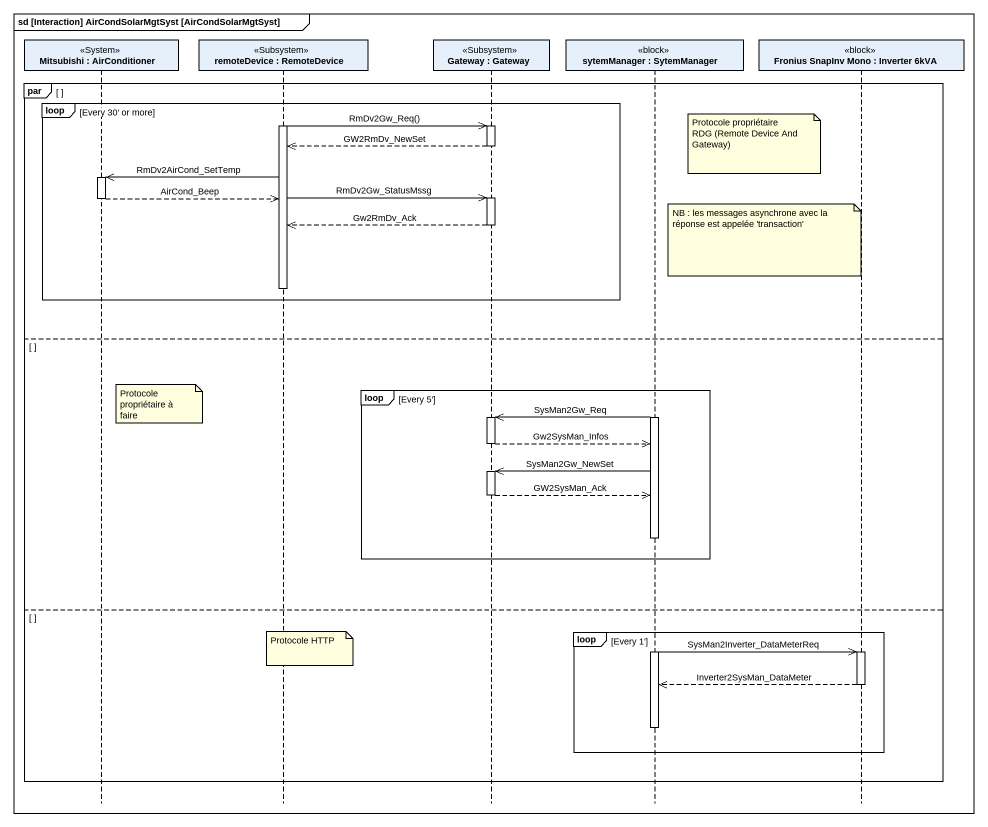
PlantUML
@startuml
mainframe sd [Interaction] AirCondSolarMgtSyst [AirCondSolarMgtSyst]
hide footbox
participant "Mitsubishi : AirConditioner" as Mitsubishi <<System>>
participant "remoteDevice : RemoteDevice" as remoteDevice <<Subsystem>>
participant "Gateway : Gateway" as Gateway <<Subsystem>>
participant "sytemManager : SytemManager" as sytemManager <<block>>
participant "Fronius SnapInv Mono : Inverter 6kVA" as Fronius_SnapInv_Mono <<block>>

par
  loop Every 30' or more
    activate remoteDevice
    remoteDevice ->> Gateway : RmDv2Gw_Req()
    activate Gateway
    note right of sytemManager
      Protocole propriétaire
      RDG (Remote Device And Gateway)
    end note
    Gateway -->> remoteDevice : GW2RmDv_NewSet
    deactivate Gateway
    remoteDevice ->> Mitsubishi : RmDv2AirCond_SetTemp
    activate Mitsubishi
    remoteDevice ->> Gateway : RmDv2Gw_StatusMssg
    activate Gateway
    Mitsubishi -->> remoteDevice : AirCond_Beep
    deactivate Mitsubishi
    Gateway -->> remoteDevice : Gw2RmDv_Ack
    deactivate Gateway
    note left of Fronius_SnapInv_Mono : NB : les messages asynchrone avec la réponse est appelée 'transaction'
    deactivate remoteDevice
  end
else
  loop Every 5'
    note right of Mitsubishi : Protocole propriétaire à faire
    activate sytemManager
    sytemManager ->> Gateway : SysMan2Gw_Req
    activate Gateway
    Gateway -->> sytemManager : Gw2SysMan_Infos
    deactivate Gateway
    sytemManager ->> Gateway : SysMan2Gw_NewSet
    activate Gateway
    Gateway -->> sytemManager : GW2SysMan_Ack
    deactivate Gateway
  end
else
  loop Every 1'
    note over remoteDevice : Protocole HTTP
    sytemManager ->> Fronius_SnapInv_Mono : SysMan2Inverter_DataMeterReq
    activate Fronius_SnapInv_Mono
    Fronius_SnapInv_Mono -->> sytemManager : Inverter2SysMan_DataMeter
    deactivate Fronius_SnapInv_Mono
    deactivate sytemManager
  end
end
@enduml
